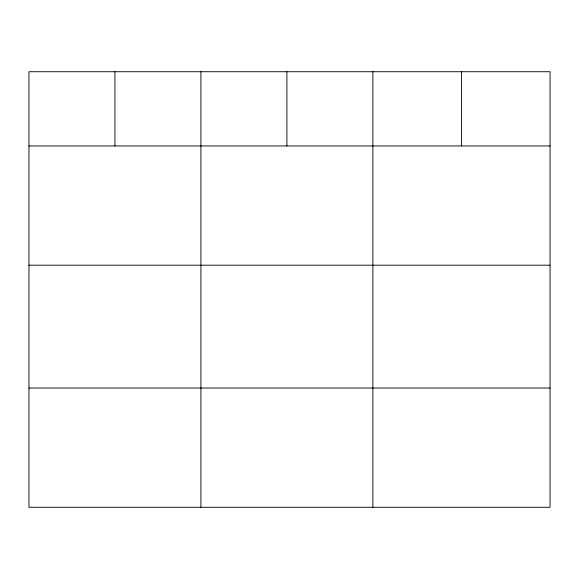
<?xml version="1.0" encoding="UTF-8"?>
<svg xmlns="http://www.w3.org/2000/svg" width="579" height="579" viewBox="0 0 579 579"><rect width="100%" height="100%" fill="white"/><g stroke="black" fill="none" stroke-linecap="round" stroke-linejoin="round"><path stroke-width="0.87" d="M550.05 265.196L550.05 71.724L28.95 71.724L28.95 507.276L550.05 507.276L550.05 265.196L28.95 265.196M28.95 145.959L550.05 145.959M28.95 388.046L550.05 388.046M461.463 71.724L461.463 145.959M372.876 71.724L372.876 507.276M286.894 71.724L286.894 145.959M200.913 71.724L200.913 507.276M114.932 71.724L114.932 145.959"/></g></svg>
